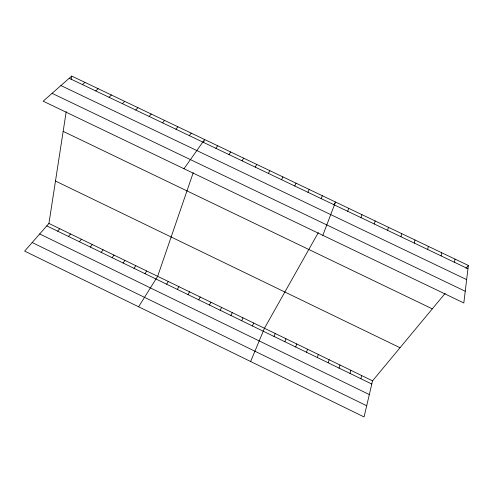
<?xml version="1.0" encoding="UTF-8"?>
<svg xmlns="http://www.w3.org/2000/svg" width="493" height="493" viewBox="0 0 493 493"><rect width="100%" height="100%" fill="white"/><g stroke="black" fill="none" stroke-linecap="round" stroke-linejoin="round"><path stroke-width="0.74" d="M468.35 265.456L463.827 302.961L43.168 101.182L71.707 76.064L468.35 265.456L465.965 268.328M454.515 262.307L454.977 259.071M445.179 293.36L372.535 380.842L364.068 416.936L24.65 251.097L48.93 223.446L66.216 111.591M71.14 79.712L71.707 76.064M441.087 255.898L441.629 252.699M427.684 249.495L428.294 246.334M414.305 243.104L414.983 239.974M400.938 236.72L401.69 233.627M360.876 378.716L361.671 375.561M349.975 373.411L350.813 370.28M387.597 230.342L388.416 227.291M339.085 368.117L339.973 365.005M374.267 223.976L375.167 220.963M328.209 362.823L329.145 359.742M317.35 357.536L318.33 354.479M360.962 217.623L361.93 214.646M306.498 352.261L307.533 349.229M193.244 172.636L157.649 276.326L138.613 306.782M203.621 142.422L204.613 139.525L183.994 168.729M347.676 211.275L348.717 208.336M295.664 346.986L296.743 343.978M284.843 341.717L285.965 338.74M322.829 235.327L335.517 202.031L334.014 204.712M274.028 336.46L275.205 333.502M321.165 198.611L322.342 195.739M250.635 361.517L264.451 328.276L318.305 232.616M252.447 325.959L253.716 323.051M307.94 192.295L309.185 189.46M241.681 320.715L242.987 317.837M294.728 185.984L296.046 183.186M230.921 315.483L232.277 312.624M220.174 310.251L221.579 307.422M281.54 179.686L282.927 176.919M209.439 305.031L210.893 302.221M268.371 173.394L269.831 170.664M198.722 299.818L200.22 297.032M188.018 294.604L189.559 291.844M255.22 167.109L256.748 164.416M177.32 289.403L178.91 286.667M242.088 160.835L243.684 158.179M166.64 284.202L168.273 281.491M228.98 154.574L230.644 151.955M144.991 273.67L146.717 271.008M215.885 148.319L217.616 145.737M134.028 268.334L135.797 265.696M123.077 263.003L124.895 260.396M112.139 257.685L114 255.097M189.361 135.649L191.235 133.135M101.213 252.367L103.123 249.803M90.299 247.061L92.259 244.522M175.933 129.234L177.874 126.756M79.398 241.755L81.407 239.241M68.515 236.461L70.567 233.972M162.524 122.831L164.533 120.384M57.644 231.168L59.739 228.703M149.132 116.434L151.215 114.025M135.766 110.044L137.911 107.677M122.412 103.672L124.63 101.336M109.082 97.3L111.369 95.001M95.771 90.946L98.132 88.678M82.485 84.593L84.907 82.368M69.211 78.258L467.956 268.734M60.922 85.554L466.643 279.617M52.073 93.343L465.244 291.246M63.159 131.36L432.312 308.858M55.481 181.036L400.026 347.738M48.93 223.446L372.535 380.842M46.786 225.886L371.79 384.029M39.693 233.959L369.319 394.566M32.168 242.531L366.693 405.751"/></g></svg>
